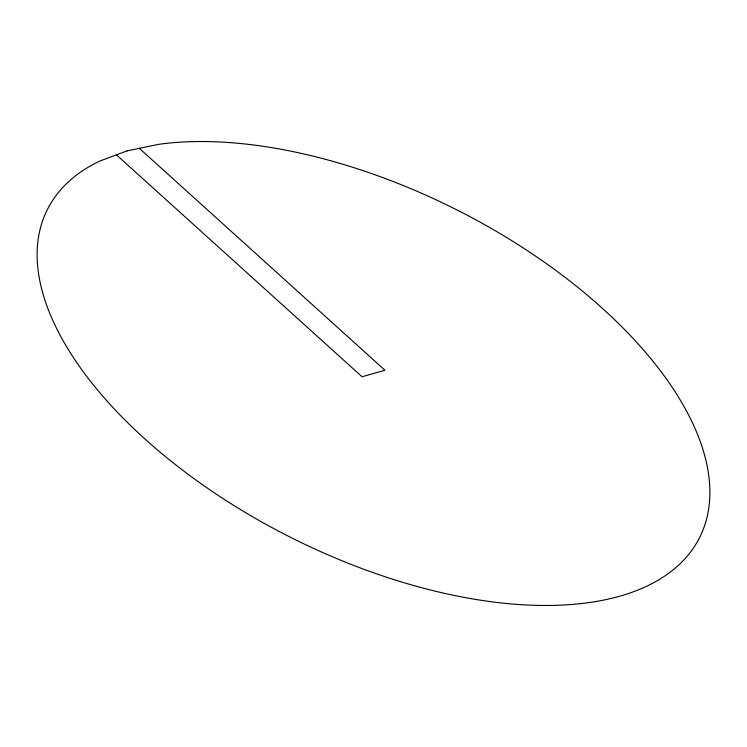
<?xml version="1.0" encoding="UTF-8"?>
<svg xmlns="http://www.w3.org/2000/svg" width="747" height="747" viewBox="0 0 747 747"><rect width="100%" height="100%" fill="white"/><g stroke="black" fill="none" stroke-linecap="round" stroke-linejoin="round"><path stroke-width="1.12" d="M139.334 148.336L384.948 370.241L362.052 376.759L116.439 154.853M127.083 150.866L99.304 161.268A365.022 183.613 26.7 0 0 312.788 548.046A365.022 183.613 26.7 0 0 699.015 438.2A365.022 183.613 26.7 0 0 159.074 144.264L127.083 150.866"/></g></svg>
